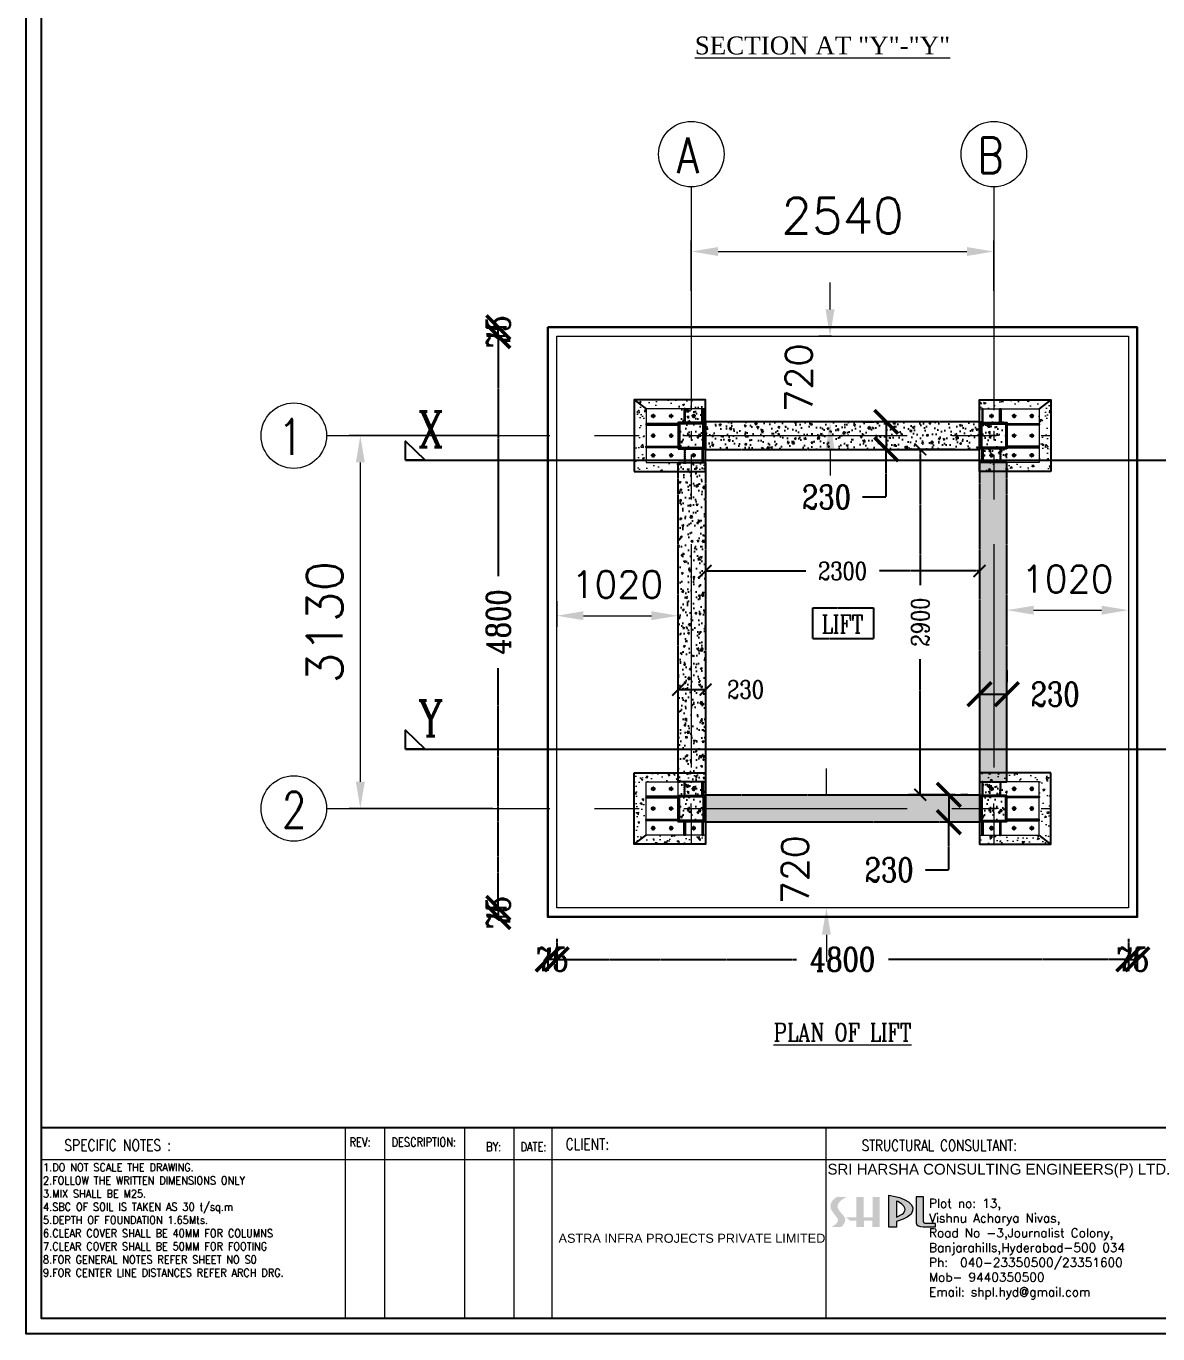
# Model space of a CAD drawing. Header units: millimetres. Extents: x 718890 to 734392, y -300108 to -278291.
# Drawn here: x 718890 to 728393, y -300108 to -289130 of the extents above; entities that cross this region are included whole.
import ezdxf
from ezdxf.enums import TextEntityAlignment as Align
from ezdxf.lldxf.tags import DXFTag

# ---------------------------------------------------------------- set-up
doc = ezdxf.new("R2010")
doc.units = ezdxf.units.MM
doc.header["$MEASUREMENT"] = 0
doc.header["$PDMODE"] = 2
doc.linetypes.add('CENTER', pattern=[2, 1.25, -0.25, 0.25, -0.25])
doc.linetypes.add('CENTER2', pattern=[1.125, 0.75, -0.125, 0.125, -0.125])
for name, color, linetype in [('CEN', 1, 'CENTER2'), ('col', 7, 'Continuous'), ('COLUMN', 1, 'Continuous'), ('HATCH', 8, 'Continuous'), ('TBLK_MAINTITLE', 83, 'Continuous'), ('TBLK_NOTE', 4, 'Continuous')]:
    doc.layers.add(name, color=color, linetype=linetype)
for name, color, linetype, lineweight in [('CENTER.', 1, 'CENTER', 15), ('COL.', 6, 'Continuous', 25), ('DIM', 37, 'Continuous', 13), ('FOOTING', 6, 'Continuous', 18), ('Grid', 8, 'Continuous', 9), ('PCC', 4, 'Continuous', 30), ('PLATE.', 1, 'Continuous', 20), ('TBLK FRAME', 6, 'Continuous', 20), ('TBLK_LINE', 141, 'Continuous', 30), ('TEXT', 7, 'Continuous', 15)]:
    doc.layers.add(name, color=color, linetype=linetype, lineweight=lineweight)
doc.styles.add('ROMANS', font='complex.shx', dxfattribs={"width": 0.8})
doc.styles.add('RS', font='romans.shx')
doc.styles.add('simlex -0.8', font='simplex8.shx', dxfattribs={"width": 0.8})
doc.styles.add('simplex-0.8', font='complex.shx', dxfattribs={"width": 0.8})
doc.styles.add('text', font='complex.shx', dxfattribs={"width": 0.8})
doc.styles.add('TIMESNEWROMAN', font='times.ttf')
doc.styles.add('TITLE', font='arial.ttf')
tags = doc.linetypes.add('HIDDEN', pattern=[0.375, 0.25, -0.125]).pattern_tags.tags
tags[6:7] = [DXFTag(74, 4), DXFTag(75, 0), DXFTag(340, '0'), DXFTag(46, 1.0), DXFTag(50, 0.0), DXFTag(44, 0.0), DXFTag(45, 0.0)]
tags[4:5] = [DXFTag(74, 4), DXFTag(75, 0), DXFTag(340, '0'), DXFTag(46, 1.0), DXFTag(50, 0.0), DXFTag(44, 0.0), DXFTag(45, 0.0)]
doc.dimstyles.new('DIM-150', dxfattribs={"dimscale": 150, "dimtxt": 3, "dimasz": 2, "dimexe": 0.625, "dimexo": 0.625, "dimgap": 1, "dimtad": 1, "dimdec": 0, "dimzin": 0, "dimdsep": 46, "dimtxsty": 'RS', "dimcen": 1.5, "dimclrd": 5, "dimclre": 5, "dimclrt": 6, "dimadec": 0, "dimazin": 0, "dimtfac": 1, "dimtdec": 0, "dimtofl": 0, "dimtmove": 0, "dimatfit": 3, "dimfxl": 0, "dimtolj": 1, "dimtzin": 0, "dimlwd": -1, "dimlwe": -1, "dimarcsym": 0})
doc.dimstyles.new('ROMANS', dxfattribs={"dimscale": 100, "dimtxt": 2, "dimasz": 2, "dimexe": 1, "dimexo": 2, "dimgap": 1, "dimtad": 0, "dimtoh": 1, "dimdec": 0, "dimdsep": 46, "dimtxsty": 'ROMANS', "dimblk": 'ARCHTICK', "dimcen": 0, "dimclrd": 8, "dimclre": 8, "dimclrt": 6, "dimadec": 0, "dimazin": 0, "dimtfac": 1, "dimtdec": 0, "dimtix": 1, "dimtmove": 1, "dimatfit": 3, "dimldrblk": 'ARCHTICK', "dimfxl": 0, "dimtolj": 1, "dimtzin": 0, "dimarcsym": 0})
pattern_1 = [(70, (32296.87, -4498.11), (-77.529693, 131.87473), [15, -165]), (15, (32296.87, -4498.11), (61.563626, 169.144672), [12, -132]), (120.451445, (32308.46, -4495), (-139.09332, -37.269942), [12.748038, -140.228422]), (66.1842, (32283.19, -4460.52), (-102.872525, 205.112867), [22.5, -247.5]), (11.1842, (32283.19, -4460.52), (109.02535, 247.009055), [18, -198]), (116.635645, (32300.84, -4457.03), (-211.897875, -41.89619), [19.12206, -210.342634]), (41, (32305.4, -4463.08), (-3.87486, 152.927378), [15, -165]), (346, (32305.4, -4463.08), (135.847724, 118.090625), [12, -132]), (91.451445, (32317.04, -4465.98), (-139.722585, 34.836753), [12.748038, -140.228422]), (57.5, (32296.87, -4498.11), (-20.4859755, 63.3953627), [0, -130.4, 0, -134, 0, -132.5]), (27.5, (32296.87, -4498.11), (22.4615506, 92.120171), [0, -76.4, 0, -127.4, 0, -50.5]), (347.5, (32254.957, -4513.366), (101.868645, 32.276676), [0, -50, 0, -156, 0, -207]), (337.5, (32236.16, -4520.21), (102.755564, 58.705866), [0, -65, 0, -103.6, 0, -147])]

# ---------------------------------------------------------------- blocks, each defined once
blk = doc.blocks.new('*D79')
at = {"layer": 'DEFPOINTS', "color": 0}
for p in [(727015, -291022), (724475, -291446), (727015, -291446)]:
    blk.add_point(p, dxfattribs=at)
at = {"layer": 'Grid', "color": 5, "ltscale": 0.5}
for p, q in [((724475, -291353), (724475, -290929)), ((724700, -291022), (726790, -291022)), ((727015, -291353), (727015, -290929))]:
    blk.add_line(p, q, dxfattribs=at)
at = {"layer": 'Grid', "color": 5}
for points in [[(724700, -290985), (724700, -291060), (724475, -291022)], [(726790, -291060), (726790, -290985), (727015, -291022)]]:
    blk.add_solid(points, dxfattribs=at)
at = {"layer": 'Grid', "color": 6, "ltscale": 0.5, "insert": (725745, -290722), "char_height": 300, "attachment_point": 5, "style": 'RS'}
blk.add_mtext('\\A1;2540', dxfattribs=at)
blk = doc.blocks.new('*D80')
at = {"layer": 'DEFPOINTS', "color": 0}
for p in [(722942, -292568), (721696, -295698), (722903, -295698)]:
    blk.add_point(p, dxfattribs=at)
at = {"layer": 'Grid', "color": 5, "ltscale": 0.5}
for p, q in [((722848, -292568), (721602, -292568)), ((721696, -292793), (721696, -295473)), ((722809, -295698), (721602, -295698))]:
    blk.add_line(p, q, dxfattribs=at)
at = {"layer": 'Grid', "color": 5}
for points in [[(721734, -292793), (721659, -292793), (721696, -292568)], [(721659, -295473), (721734, -295473), (721696, -295698)]]:
    blk.add_solid(points, dxfattribs=at)
at = {"layer": 'Grid', "color": 6, "ltscale": 0.5, "insert": (721396, -294133), "char_height": 300, "attachment_point": 5, "rotation": 90, "style": 'RS'}
blk.add_mtext('\\A1;3130', dxfattribs=at)
blk = doc.blocks.new('A$C7E102109')
blk.add_circle((0, 0), 11)
at = {"layer": 'CENTER.'}
for p, q in [((-19.25, 0), (19.25, 0)), ((0, 19.25), (0, -19.25))]:
    blk.add_line(p, q, dxfattribs=at)
blk = doc.blocks.new('A$C804251d2')
at = {"layer": 'CENTER.'}
for p, q in [((-40.5, 0), (40.5, 0)), ((0, 40.5), (0, -40.5))]:
    blk.add_line(p, q, dxfattribs=at)
at = {"layer": 'COL.', "color": 3}
for points in [[(-110, -110), (110, -110), (110, 110), (-110, 110)], [(-100, -100), (100, -100), (100, 100), (-100, 100)]]:
    blk.add_lwpolyline(points, close=True, dxfattribs=at)
blk = doc.blocks.new('A$Cd4010b4f')
at = {"lineweight": 0}
h = blk.add_hatch(dxfattribs=at)
h.set_pattern_fill('AR-CONC', color=251, style=0)
h.set_pattern_definition([(50, (-2650.02, -4343.46), (182.1847, -15.939), [19.05, -209.55]), (355, (-2650.02, -4343.46), (-35.2434, 191.057), [15.24, -167.6406]), (100.4514, (-2634.84, -4344.79), (146.941, 175.118), [16.19, -178.09]), (46.184, (-2650.02, -4292.66), (271.079, -42.042), [28.575, -314.325]), (96.6356, (-2627.43, -4296.16), (237.404, 247.426), [24.285, -267.136]), (351.184, (-2650.02, -4292.66), (237.404, 247.426), [22.86, -251.46]), (21, (-2624.62, -4305.36), (151.6144, -102.265), [19.05, -209.55]), (326, (-2624.62, -4305.36), (61.802, 184.188), [15.24, -167.64]), (71.4514, (-2611.99, -4313.88), (213.4164, 81.923), [16.19, -178.09]), (37.5, (-2650.023, -4343.46), (3.0886, 84.555), [0, -165.608, 0, -170.18, 0, -168.275]), (7.5, (-2650.02, -4343.46), (66.8197, 100.1806), [0, -97.028, 0, -161.798, 0, -64.135]), (327.5, (-2706.665, -4343.46), (135.5906, -5.72874), [0, -63.5, 0, -198.12, 0, -262.89]), (317.5, (-2732.07, -4343.46), (148.1292, 25.4265), [0, -82.55, 0, -131.572, 0, -186.69])])
h.paths.add_polyline_path([(120, 300), (-468, 300), (-392, 225), (120, 225)])
h.paths.add_polyline_path([(-380, 225), (-480, 300), (-480, -300), (-380, -225)])
h.paths.add_polyline_path([(120, -225), (-380, -225), (-455, -300), (120, -300)])
at = {"layer": 'COL.'}
h = blk.add_hatch(dxfattribs=at)
h.set_pattern_fill('ANSI31', color=252, scale=19, style=0)
h.set_pattern_definition([(45, (-282509.7268, -52155.0673), (-1.679378605, 1.679378605), [])])
h.paths.add_polyline_path([(-59, 110), (-51, 110), (-51, 225), (-59, 225)])
h = blk.add_hatch(dxfattribs=at)
h.set_pattern_fill('ANSI31', color=252, scale=19, style=0)
h.set_pattern_definition([(45, (-282509.7268, -52145.0673), (-1.679378605, 1.679378605), [])])
h.paths.add_polyline_path([(99, 110), (91, 110), (91, 225), (99, 225)])
h = blk.add_hatch(dxfattribs=at)
h.set_pattern_fill('ANSI31', color=252, scale=19, style=0)
h.set_pattern_definition([(135, (52100.0673, -282358.7268), (-1.679378605, -1.679378605), [])])
h.paths.add_polyline_path([(-110, 92), (-110, 100), (-380, 100), (-380, 92)])
h = blk.add_hatch(dxfattribs=at)
h.set_pattern_fill('ANSI31', color=252, scale=19, style=0)
h.set_pattern_definition([(225, (52100.0673, 282358.7268), (-1.679378605, 1.679378605), [])])
h.paths.add_polyline_path([(-110, -100), (-110, -92), (-380, -92), (-380, -100)])
h = blk.add_hatch(dxfattribs=at)
h.set_pattern_fill('ANSI31', color=252, scale=19, style=0)
h.set_pattern_definition([(315, (-282509.7268, 52130.0673), (-1.679378605, -1.679378605), [])])
h.paths.add_polyline_path([(-59, -110), (-51, -110), (-51, -225), (-59, -225)])
h = blk.add_hatch(dxfattribs=at)
h.set_pattern_fill('ANSI31', color=252, scale=19, style=0)
h.set_pattern_definition([(315, (-282509.7268, 52120.0673), (-1.679378605, -1.679378605), [])])
h.paths.add_polyline_path([(99, -110), (91, -110), (91, -225), (99, -225)])
at = {"color": 253}
blk.add_line((-480, 300), (-380, 225), dxfattribs=at)
at = {"color": 251, "lineweight": -3}
blk.add_lwpolyline([(-480, -300), (120, -300), (120, 300), (-480, 300)], close=True, dxfattribs=at)
at = {"color": 6}
for points in [[(-59, 110), (-51, 110), (-51, 225), (-59, 225)], [(99, 110), (91, 110), (91, 225), (99, 225)], [(-110, 92), (-110, 100), (-380, 100), (-380, 92)], [(-110, -92), (-110, -100), (-380, -100), (-380, -92)], [(99, -110), (91, -110), (91, -225), (99, -225)]]:
    blk.add_lwpolyline(points, close=True, dxfattribs=at)
at = {"layer": 'PLATE.'}
blk.add_lwpolyline([(-380, -225), (120, -225), (120, 225), (-380, 225)], close=True, dxfattribs=at)
for name, p in [('A$C7E102109', (-320, 165)), ('A$C7E102109', (-170, 165)), ('A$C804251d2', (0, 0))]:
    blk.add_blockref(name, p)
at = {"xscale": -1}
blk.add_blockref('A$C7E102109', (20, 165), dxfattribs=at)
for p, rotation in [((-320, 0), 90), ((-170, 0), 90), ((-320, -165), 180), ((-170, -165), 180)]:
    blk.add_blockref('A$C7E102109', p, dxfattribs=dict(at, rotation=rotation))
at = {"rotation": 180}
blk.add_blockref('A$C7E102109', (20, -165), dxfattribs=at)
blk = doc.blocks.new('*D81')
at = {"layer": 'DEFPOINTS', "color": 0}
for p in [(727125, -293938), (728145, -293938), (728145, -294033)]:
    blk.add_point(p, dxfattribs=at)
at = {"layer": 'Grid', "color": 5, "ltscale": 0.5}
for p, q in [((727125, -294032), (727125, -294127)), ((727350, -294033), (727920, -294033)), ((728145, -294032), (728145, -294127))]:
    blk.add_line(p, q, dxfattribs=at)
at = {"layer": 'Grid', "color": 5}
for points in [[(727350, -293996), (727350, -294071), (727125, -294033)], [(727920, -294071), (727920, -293996), (728145, -294033)]]:
    blk.add_solid(points, dxfattribs=at)
at = {"layer": 'Grid', "color": 6, "ltscale": 0.5, "insert": (727635, -293771), "char_height": 225, "attachment_point": 5, "style": 'RS'}
blk.add_mtext('\\A1;1020', dxfattribs=at)
blk = doc.blocks.new('*D82')
at = {"layer": 'DEFPOINTS', "color": 0}
for p in [(723345, -293865), (724365, -293865), (724365, -294080)]:
    blk.add_point(p, dxfattribs=at)
at = {"layer": 'Grid', "color": 5, "ltscale": 0.5}
for p, q in [((723345, -293958), (723345, -294173)), ((724365, -293958), (724365, -294173)), ((723570, -294080), (724140, -294080))]:
    blk.add_line(p, q, dxfattribs=at)
at = {"layer": 'Grid', "color": 5}
for points in [[(723570, -294042), (723570, -294117), (723345, -294080)], [(724140, -294117), (724140, -294042), (724365, -294080)]]:
    blk.add_solid(points, dxfattribs=at)
at = {"layer": 'Grid', "color": 6, "ltscale": 0.5, "insert": (723855, -293817), "char_height": 225, "attachment_point": 5, "style": 'RS'}
blk.add_mtext('\\A1;1020', dxfattribs=at)
blk = doc.blocks.new('*D83')
at = {"layer": 'DEFPOINTS', "color": 0}
for p in [(725640, -291733), (725745, -291733), (725745, -292453)]:
    blk.add_point(p, dxfattribs=at)
at = {"layer": 'Grid', "color": 5, "ltscale": 0.5}
for p, q in [((725640, -291508), (725640, -291283)), ((725652, -291733), (725547, -291733)), ((725652, -292453), (725547, -292453)), ((725640, -292678), (725640, -292903))]:
    blk.add_line(p, q, dxfattribs=at)
at = {"layer": 'Grid', "color": 5}
for points in [[(725603, -291508), (725678, -291508), (725640, -291733)], [(725678, -292678), (725603, -292678), (725640, -292453)]]:
    blk.add_solid(points, dxfattribs=at)
at = {"layer": 'Grid', "color": 6, "ltscale": 0.5, "insert": (725378, -292084), "char_height": 225, "attachment_point": 5, "rotation": 90, "style": 'RS'}
blk.add_mtext('\\A1;720', dxfattribs=at)
blk = doc.blocks.new('*D84')
at = {"layer": 'DEFPOINTS', "color": 0}
for p in [(725905, -295813), (725610, -296533), (725905, -296533)]:
    blk.add_point(p, dxfattribs=at)
at = {"layer": 'Grid', "color": 5, "ltscale": 0.5}
for p, q in [((725610, -295588), (725610, -295363)), ((725811, -295813), (725516, -295813)), ((725811, -296533), (725516, -296533)), ((725610, -296758), (725610, -296983))]:
    blk.add_line(p, q, dxfattribs=at)
at = {"layer": 'Grid', "color": 5}
for points in [[(725572, -295588), (725647, -295588), (725610, -295813)], [(725647, -296758), (725572, -296758), (725610, -296533)]]:
    blk.add_solid(points, dxfattribs=at)
at = {"layer": 'Grid', "color": 6, "ltscale": 0.5, "insert": (725347, -296212), "char_height": 225, "attachment_point": 5, "rotation": 90, "style": 'RS'}
blk.add_mtext('\\A1;720', dxfattribs=at)
blk = doc.blocks.new('_ArchTick')
at = {"color": 0, "linetype": 'ByBlock', "const_width": 0.15}
blk.add_lwpolyline([(-0.5, -0.5), (0.5, 0.5)], dxfattribs=at)
blk = doc.blocks.new('*D106')
at = {"layer": 'CEN', "color": 8, "lineweight": -2, "ltscale": 0.5}
for p, q in [((726895, -294538), (726895, -294638)), ((727125, -294538), (727125, -294638)), ((726895, -294738), (727125, -294738))]:
    blk.add_line(p, q, dxfattribs=at)
at = {"layer": 'DEFPOINTS', "color": 0}
for p in [(726895, -294738), (727125, -294738), (727125, -294738)]:
    blk.add_point(p, dxfattribs=at)
at = {"layer": 'CEN', "color": 8, "lineweight": -2, "xscale": 200, "yscale": 200, "zscale": 200, "rotation": 180}
blk.add_blockref('_ArchTick', (726895, -294738), dxfattribs=at)
at = {"layer": 'CEN', "color": 8, "lineweight": -2, "xscale": 200, "yscale": 200, "zscale": 200}
blk.add_blockref('_ArchTick', (727125, -294738), dxfattribs=at)
at = {"layer": 'CEN', "color": 6, "ltscale": 0.5, "insert": (727530, -294738), "char_height": 200, "attachment_point": 5, "style": 'ROMANS'}
blk.add_mtext('\\A1;230', dxfattribs=at)
blk = doc.blocks.new('*D107')
at = {"layer": 'CEN', "color": 8, "lineweight": -2, "ltscale": 0.5}
for p, q in [((724365, -294570), (724365, -294600)), ((724595, -294570), (724595, -294600)), ((724365, -294700), (724595, -294700))]:
    blk.add_line(p, q, dxfattribs=at)
at = {"layer": 'DEFPOINTS', "color": 0}
for p in [(724595, -294700), (724365, -294770), (724595, -294770)]:
    blk.add_point(p, dxfattribs=at)
at = {"layer": 'CEN', "color": 8, "lineweight": -2, "xscale": 100, "yscale": 100, "zscale": 100, "rotation": 180}
blk.add_blockref('_ArchTick', (724365, -294700), dxfattribs=at)
at = {"layer": 'CEN', "color": 8, "lineweight": -2, "xscale": 100, "yscale": 100, "zscale": 100}
blk.add_blockref('_ArchTick', (724595, -294700), dxfattribs=at)
at = {"layer": 'CEN', "color": 6, "ltscale": 0.5, "insert": (724931, -294699), "char_height": 150, "attachment_point": 5, "style": 'ROMANS'}
blk.add_mtext('\\A1;230', dxfattribs=at)
blk = doc.blocks.new('*D108')
at = {"layer": 'CEN', "color": 8, "lineweight": -2, "ltscale": 0.5}
for p, q in [((725912, -292453), (726012, -292453)), ((726112, -292453), (726112, -292683)), ((725912, -292683), (726012, -292683)), ((726112, -293083), (726112, -292683)), ((725912, -293083), (726112, -293083))]:
    blk.add_line(p, q, dxfattribs=at)
at = {"layer": 'DEFPOINTS', "color": 0}
for p in [(726112, -292453), (726112, -292683), (726112, -292683)]:
    blk.add_point(p, dxfattribs=at)
at = {"layer": 'CEN', "color": 8, "lineweight": -2, "xscale": 200, "yscale": 200, "zscale": 200}
for p, rotation in [((726112, -292453), 90), ((726112, -292683), 270)]:
    blk.add_blockref('_ArchTick', p, dxfattribs=dict(at, rotation=rotation))
at = {"layer": 'CEN', "color": 6, "ltscale": 0.5, "insert": (725610, -293083), "char_height": 200, "attachment_point": 5, "style": 'ROMANS'}
blk.add_mtext('\\A1;230', dxfattribs=at)
blk = doc.blocks.new('*D109')
at = {"layer": 'CEN', "color": 8, "lineweight": -2, "ltscale": 0.5}
for p, q in [((726638, -295583), (726638, -295813)), ((726798, -295583), (726738, -295583)), ((726638, -296213), (726638, -295813)), ((726798, -295813), (726738, -295813)), ((726438, -296213), (726638, -296213))]:
    blk.add_line(p, q, dxfattribs=at)
at = {"layer": 'DEFPOINTS', "color": 0}
for p in [(726598, -295583), (726598, -295813), (726638, -295813)]:
    blk.add_point(p, dxfattribs=at)
at = {"layer": 'CEN', "color": 8, "lineweight": -2, "xscale": 200, "yscale": 200, "zscale": 200}
for p, rotation in [((726638, -295583), 90), ((726638, -295813), 270)]:
    blk.add_blockref('_ArchTick', p, dxfattribs=dict(at, rotation=rotation))
at = {"layer": 'CEN', "color": 6, "ltscale": 0.5, "insert": (726136, -296213), "char_height": 200, "attachment_point": 5, "style": 'ROMANS'}
blk.add_mtext('\\A1;230', dxfattribs=at)
blk = doc.blocks.new('*D158')
at = {"layer": 'CEN', "color": 8, "lineweight": -2, "ltscale": 0.5}
for p, q in [((723345, -296895), (723345, -297065)), ((728145, -296895), (728145, -297065)), ((723345, -296965), (725360, -296965)), ((728145, -296965), (726131, -296965))]:
    blk.add_line(p, q, dxfattribs=at)
at = {"layer": 'DEFPOINTS', "color": 0}
for p in [(723345, -296593), (728145, -296593), (728145, -296965)]:
    blk.add_point(p, dxfattribs=at)
at = {"layer": 'CEN', "color": 8, "lineweight": -2, "xscale": 200, "yscale": 200, "zscale": 200, "rotation": 180}
blk.add_blockref('_ArchTick', (723345, -296965), dxfattribs=at)
at = {"layer": 'CEN', "color": 8, "lineweight": -2, "xscale": 200, "yscale": 200, "zscale": 200}
blk.add_blockref('_ArchTick', (728145, -296965), dxfattribs=at)
at = {"layer": 'CEN', "color": 6, "ltscale": 0.5, "insert": (725745, -296965), "char_height": 200, "attachment_point": 5, "style": 'ROMANS'}
blk.add_mtext('\\A1;4800', dxfattribs=at)
blk = doc.blocks.new('*D159')
at = {"layer": 'CEN', "color": 8, "lineweight": -2, "ltscale": 0.5}
for p, q in [((728145, -296793), (728145, -297065)), ((728220, -296868), (728220, -297065)), ((728145, -296965), (728220, -296965))]:
    blk.add_line(p, q, dxfattribs=at)
at = {"layer": 'DEFPOINTS', "color": 0}
for p in [(728145, -296593), (728220, -296668), (728220, -296965)]:
    blk.add_point(p, dxfattribs=at)
at = {"layer": 'CEN', "color": 8, "lineweight": -2, "xscale": 200, "yscale": 200, "zscale": 200}
blk.add_blockref('_ArchTick', (728145, -296965), dxfattribs=at)
at = {"layer": 'CEN', "color": 8, "lineweight": -2, "xscale": 200, "yscale": 200, "zscale": 200, "rotation": 180}
blk.add_blockref('_ArchTick', (728220, -296965), dxfattribs=at)
at = {"layer": 'CEN', "color": 6, "ltscale": 0.5, "insert": (728183, -296965), "char_height": 200, "attachment_point": 5, "style": 'ROMANS'}
blk.add_mtext('\\A1;75', dxfattribs=at)
blk = doc.blocks.new('*D160')
at = {"layer": 'CEN', "color": 8, "lineweight": -2, "ltscale": 0.5}
for p, q in [((723345, -296793), (723345, -297065)), ((723270, -296868), (723270, -297065)), ((723345, -296965), (723270, -296965))]:
    blk.add_line(p, q, dxfattribs=at)
at = {"layer": 'DEFPOINTS', "color": 0}
for p in [(723345, -296593), (723270, -296668), (723270, -296965)]:
    blk.add_point(p, dxfattribs=at)
at = {"layer": 'CEN', "color": 8, "lineweight": -2, "xscale": 200, "yscale": 200, "zscale": 200}
blk.add_blockref('_ArchTick', (723270, -296965), dxfattribs=at)
at = {"layer": 'CEN', "color": 8, "lineweight": -2, "xscale": 200, "yscale": 200, "zscale": 200, "rotation": 180}
blk.add_blockref('_ArchTick', (723345, -296965), dxfattribs=at)
at = {"layer": 'CEN', "color": 6, "ltscale": 0.5, "insert": (723308, -296965), "char_height": 200, "attachment_point": 5, "style": 'ROMANS'}
blk.add_mtext('\\A1;75', dxfattribs=at)
blk = doc.blocks.new('*D161')
at = {"layer": 'CEN', "color": 8, "lineweight": -2, "ltscale": 0.5}
for p, q in [((722925, -291733), (722755, -291733)), ((722855, -291733), (722855, -293747)), ((722855, -296533), (722855, -294519)), ((722925, -296533), (722755, -296533))]:
    blk.add_line(p, q, dxfattribs=at)
at = {"layer": 'DEFPOINTS', "color": 0}
for p in [(722855, -291733), (723345, -291733), (723345, -296533)]:
    blk.add_point(p, dxfattribs=at)
at = {"layer": 'CEN', "color": 8, "lineweight": -2, "xscale": 200, "yscale": 200, "zscale": 200}
for p, rotation in [((722855, -291733), 90), ((722855, -296533), 270)]:
    blk.add_blockref('_ArchTick', p, dxfattribs=dict(at, rotation=rotation))
at = {"layer": 'CEN', "color": 6, "ltscale": 0.5, "insert": (722855, -294133), "char_height": 200, "attachment_point": 5, "rotation": 90, "style": 'ROMANS'}
blk.add_mtext('\\A1;4800', dxfattribs=at)
blk = doc.blocks.new('*D162')
at = {"layer": 'CEN', "color": 8, "lineweight": -2, "ltscale": 0.5}
for p, q in [((722925, -291658), (722755, -291658)), ((722855, -291733), (722855, -291658)), ((722925, -291733), (722755, -291733))]:
    blk.add_line(p, q, dxfattribs=at)
at = {"layer": 'DEFPOINTS', "color": 0}
for p in [(722855, -291658), (723270, -291658), (723345, -291733)]:
    blk.add_point(p, dxfattribs=at)
at = {"layer": 'CEN', "color": 8, "lineweight": -2, "xscale": 200, "yscale": 200, "zscale": 200}
for p, rotation in [((722855, -291658), 270), ((722855, -291733), 90)]:
    blk.add_blockref('_ArchTick', p, dxfattribs=dict(at, rotation=rotation))
at = {"layer": 'CEN', "color": 6, "ltscale": 0.5, "insert": (722855, -291696), "char_height": 200, "attachment_point": 5, "rotation": 90, "style": 'ROMANS'}
blk.add_mtext('\\A1;75', dxfattribs=at)
blk = doc.blocks.new('*D163')
at = {"layer": 'CEN', "color": 8, "lineweight": -2, "ltscale": 0.5}
for p, q in [((722925, -296533), (722755, -296533)), ((722925, -296608), (722755, -296608)), ((722855, -296533), (722855, -296608))]:
    blk.add_line(p, q, dxfattribs=at)
at = {"layer": 'DEFPOINTS', "color": 0}
for p in [(722855, -296608), (723270, -296608), (723345, -296533)]:
    blk.add_point(p, dxfattribs=at)
at = {"layer": 'CEN', "color": 8, "lineweight": -2, "xscale": 200, "yscale": 200, "zscale": 200}
for p, rotation in [((722855, -296533), 270), ((722855, -296608), 90)]:
    blk.add_blockref('_ArchTick', p, dxfattribs=dict(at, rotation=rotation))
at = {"layer": 'CEN', "color": 6, "ltscale": 0.5, "insert": (722855, -296571), "char_height": 200, "attachment_point": 5, "rotation": 90, "style": 'ROMANS'}
blk.add_mtext('\\A1;75', dxfattribs=at)
blk = doc.blocks.new('*D164')
at = {"layer": 'CEN', "color": 8, "lineweight": -2, "ltscale": 0.5}
for p, q in [((724595, -293704), (725437, -293704)), ((724595, -293724), (724595, -293804)), ((726895, -293704), (726054, -293704)), ((726895, -293724), (726895, -293804))]:
    blk.add_line(p, q, dxfattribs=at)
at = {"layer": 'DEFPOINTS', "color": 0}
for p in [(724595, -293524), (726895, -293524), (726895, -293704)]:
    blk.add_point(p, dxfattribs=at)
at = {"layer": 'CEN', "color": 8, "lineweight": -2, "xscale": 100, "yscale": 100, "zscale": 100, "rotation": 180}
blk.add_blockref('_ArchTick', (724595, -293704), dxfattribs=at)
at = {"layer": 'CEN', "color": 8, "lineweight": -2, "xscale": 100, "yscale": 100, "zscale": 100}
blk.add_blockref('_ArchTick', (726895, -293704), dxfattribs=at)
at = {"layer": 'CEN', "color": 6, "ltscale": 0.5, "insert": (725745, -293704), "char_height": 150, "attachment_point": 5, "style": 'ROMANS'}
blk.add_mtext('\\A1;2300', dxfattribs=at)
blk = doc.blocks.new('*D165')
at = {"layer": 'CEN', "color": 8, "lineweight": -2, "ltscale": 0.5}
for p, q in [((726695, -292683), (726298, -292683)), ((726398, -292683), (726398, -293822)), ((726398, -295583), (726398, -294445)), ((726695, -295583), (726298, -295583))]:
    blk.add_line(p, q, dxfattribs=at)
at = {"layer": 'DEFPOINTS', "color": 0}
for p in [(726895, -292683), (726398, -295583), (726895, -295583)]:
    blk.add_point(p, dxfattribs=at)
at = {"layer": 'CEN', "color": 8, "lineweight": -2, "xscale": 100, "yscale": 100, "zscale": 100}
for p, rotation in [((726398, -292683), 90), ((726398, -295583), 270)]:
    blk.add_blockref('_ArchTick', p, dxfattribs=dict(at, rotation=rotation))
at = {"layer": 'CEN', "color": 6, "ltscale": 0.5, "insert": (726398, -294133), "char_height": 150, "attachment_point": 5, "rotation": 90, "style": 'ROMANS'}
blk.add_mtext('\\A1;2900', dxfattribs=at)

msp = doc.modelspace()

# ---------------------------------------------------------------- hatches: boundary and pattern name
at = {"layer": 'HATCH'}
h = msp.add_hatch(dxfattribs=at)
h.set_pattern_fill('CONCRETE2', color=256, scale=250, angle=20)
h.set_pattern_definition([(70, (32296.87, -1348.5), (-77.529693, 131.87473), [15, -165]), (15, (32296.87, -1348.5), (61.563626, 169.144672), [12, -132]), (120.451445, (32308.46, -1345.4), (-139.09332, -37.269942), [12.748038, -140.228422]), (66.1842, (32283.19, -1310.91), (-102.872525, 205.112867), [22.5, -247.5]), (11.1842, (32283.19, -1310.91), (109.02535, 247.009055), [18, -198]), (116.635645, (32300.84, -1307.42), (-211.897875, -41.89619), [19.12206, -210.342634]), (41, (32305.4, -1313.47), (-3.87486, 152.927378), [15, -165]), (346, (32305.4, -1313.47), (135.847724, 118.090625), [12, -132]), (91.451445, (32317.04, -1316.37), (-139.722585, 34.836753), [12.748038, -140.228422]), (57.5, (32296.87, -1348.5), (-20.4859755, 63.3953627), [0, -130.4, 0, -134, 0, -132.5]), (27.5, (32296.87, -1348.5), (22.4615506, 92.120171), [0, -76.4, 0, -127.4, 0, -50.5]), (347.5, (32254.957, -1363.755), (101.868645, 32.276676), [0, -50, 0, -156, 0, -207]), (337.5, (32236.16, -1370.595), (102.755564, 58.705866), [0, -65, 0, -103.6, 0, -147])])
h.paths.add_polyline_path([(724595.4, -292323.5), (724365.4, -292323.5), (724365.4, -292663.5), (724595.4, -292663.5)])
h = msp.add_hatch(dxfattribs=at)
h.set_pattern_fill('CONCRETE2', color=256, scale=250, angle=20)
h.set_pattern_definition([(70, (32301.87, -4498.11), (-77.529693, 131.87473), [15, -165]), (15, (32301.87, -4498.11), (61.563626, 169.144672), [12, -132]), (120.451445, (32313.46, -4495), (-139.09332, -37.269942), [12.748038, -140.228422]), (66.1842, (32288.19, -4460.52), (-102.872525, 205.112867), [22.5, -247.5]), (11.1842, (32288.19, -4460.52), (109.02535, 247.009055), [18, -198]), (116.635645, (32305.84, -4457.03), (-211.897875, -41.89619), [19.12206, -210.342634]), (41, (32310.4, -4463.08), (-3.87486, 152.927378), [15, -165]), (346, (32310.4, -4463.08), (135.847724, 118.090625), [12, -132]), (91.451445, (32322.04, -4465.98), (-139.722585, 34.836753), [12.748038, -140.228422]), (57.5, (32301.87, -4498.11), (-20.4859755, 63.3953627), [0, -130.4, 0, -134, 0, -132.5]), (27.5, (32301.87, -4498.11), (22.4615506, 92.120171), [0, -76.4, 0, -127.4, 0, -50.5]), (347.5, (32259.957, -4513.366), (101.868645, 32.276676), [0, -50, 0, -156, 0, -207]), (337.5, (32241.16, -4520.21), (102.755564, 58.705866), [0, -65, 0, -103.6, 0, -147])])
h.paths.add_polyline_path([(724595.4, -292683.1), (726895.4, -292683.1), (726895.4, -292453.1), (724595.4, -292453.1)])
h = msp.add_hatch(dxfattribs=at)
h.set_pattern_fill('CONCRETE2', color=256, scale=250, angle=20)
h.set_pattern_definition([(70, (34826.87, -1478.11), (-77.529693, 131.87473), [15, -165]), (15, (34826.87, -1478.11), (61.563626, 169.144672), [12, -132]), (120.451445, (34838.46, -1475), (-139.09332, -37.269942), [12.748038, -140.228422]), (66.1842, (34813.19, -1440.52), (-102.872525, 205.112867), [22.5, -247.5]), (11.1842, (34813.19, -1440.52), (109.02535, 247.009055), [18, -198]), (116.635645, (34830.84, -1437.03), (-211.897875, -41.89619), [19.12206, -210.342634]), (41, (34835.4, -1443.08), (-3.87486, 152.927378), [15, -165]), (346, (34835.4, -1443.08), (135.847724, 118.090625), [12, -132]), (91.451445, (34847.04, -1445.98), (-139.722585, 34.836753), [12.748038, -140.228422]), (57.5, (34826.87, -1478.11), (-20.4859755, 63.3953627), [0, -130.4, 0, -134, 0, -132.5]), (27.5, (34826.87, -1478.11), (22.4615506, 92.120171), [0, -76.4, 0, -127.4, 0, -50.5]), (347.5, (34784.957, -1493.366), (101.868645, 32.276676), [0, -50, 0, -156, 0, -207]), (337.5, (34766.16, -1500.21), (102.755564, 58.705866), [0, -65, 0, -103.6, 0, -147])])
h.paths.add_polyline_path([(727125.4, -292453.1), (726895.4, -292453.1), (726895.4, -292793.1), (727125.4, -292793.1)])
h = msp.add_hatch(dxfattribs=at)
h.set_pattern_fill('CONCRETE2', color=256, scale=250, angle=20)
h.set_pattern_definition(pattern_1)
h.paths.add_polyline_path([(724595.4, -292793.1), (724365.4, -292793.1), (724365.4, -295473.1), (724595.4, -295473.1)])
h = msp.add_hatch(dxfattribs=at)
h.set_pattern_fill('CONCRETE2', color=256, scale=250, angle=20)
h.set_pattern_definition([(70, (32306.87, -4498.11), (-77.529693, 131.87473), [15, -165]), (15, (32306.87, -4498.11), (61.563626, 169.144672), [12, -132]), (120.451445, (32318.46, -4495), (-139.09332, -37.269942), [12.748038, -140.228422]), (66.1842, (32293.19, -4460.52), (-102.872525, 205.112867), [22.5, -247.5]), (11.1842, (32293.19, -4460.52), (109.02535, 247.009055), [18, -198]), (116.635645, (32310.84, -4457.03), (-211.897875, -41.89619), [19.12206, -210.342634]), (41, (32315.4, -4463.08), (-3.87486, 152.927378), [15, -165]), (346, (32315.4, -4463.08), (135.847724, 118.090625), [12, -132]), (91.451445, (32327.04, -4465.98), (-139.722585, 34.836753), [12.748038, -140.228422]), (57.5, (32306.87, -4498.11), (-20.4859755, 63.3953627), [0, -130.4, 0, -134, 0, -132.5]), (27.5, (32306.87, -4498.11), (22.4615506, 92.120171), [0, -76.4, 0, -127.4, 0, -50.5]), (347.5, (32264.957, -4513.366), (101.868645, 32.276676), [0, -50, 0, -156, 0, -207]), (337.5, (32246.16, -4520.21), (102.755564, 58.705866), [0, -65, 0, -103.6, 0, -147])])
h.paths.add_polyline_path([(726895.4, -295583.1), (724595.4, -295583.1), (724595.4, -295813.1), (726895.4, -295813.1)])
h.paths.add_polyline_path([(727125.4, -292793.1), (726895.4, -292793.1), (726895.4, -295473.1), (727125.4, -295473.1)])
h = msp.add_hatch(dxfattribs=at)
h.set_pattern_fill('CONCRETE2', color=256, scale=250, angle=20)
h.set_pattern_definition(pattern_1)
h.paths.add_polyline_path([(724595.4, -295473.1), (724365.4, -295473.1), (724365.4, -295813.1), (724595.4, -295813.1)])
h = msp.add_hatch(dxfattribs=at)
h.set_pattern_fill('CONCRETE2', color=256, scale=250, angle=20)
h.set_pattern_definition([(70, (34826.87, -4498.11), (-77.529693, 131.87473), [15, -165]), (15, (34826.87, -4498.11), (61.563626, 169.144672), [12, -132]), (120.451445, (34838.46, -4495), (-139.09332, -37.269942), [12.748038, -140.228422]), (66.1842, (34813.19, -4460.52), (-102.872525, 205.112867), [22.5, -247.5]), (11.1842, (34813.19, -4460.52), (109.02535, 247.009055), [18, -198]), (116.635645, (34830.84, -4457.03), (-211.897875, -41.89619), [19.12206, -210.342634]), (41, (34835.4, -4463.08), (-3.87486, 152.927378), [15, -165]), (346, (34835.4, -4463.08), (135.847724, 118.090625), [12, -132]), (91.451445, (34847.04, -4465.98), (-139.722585, 34.836753), [12.748038, -140.228422]), (57.5, (34826.87, -4498.11), (-20.4859755, 63.3953627), [0, -130.4, 0, -134, 0, -132.5]), (27.5, (34826.87, -4498.11), (22.4615506, 92.120171), [0, -76.4, 0, -127.4, 0, -50.5]), (347.5, (34784.957, -4513.366), (101.868645, 32.276676), [0, -50, 0, -156, 0, -207]), (337.5, (34766.16, -4520.21), (102.755564, 58.705866), [0, -65, 0, -103.6, 0, -147])])
h.paths.add_polyline_path([(727125.4, -295473.1), (726895.4, -295473.1), (726895.4, -295813.1), (727125.4, -295813.1)])
at = {"layer": 'TBLK_MAINTITLE', "lineweight": 20, "ltscale": 10, "true_color": 0xd31756}
h = msp.add_hatch(color=232, dxfattribs=at)
h.set_gradient(color1=(211, 23, 86), color2=(248, 191, 210), one_color=1, tint=0.86, name='CYLINDER')
h.paths.add_polyline_path([(725708, -299149.6), (725707.6, -299155.3), (725705.1, -299165.6), (725699.2, -299175.1), (725689.5, -299186), (725678.3, -299195.6), (725678.3, -299195.5), (725663.6, -299204.3), (725654.9, -299210.5), (725733.4, -299210.5), (725744.8, -299200.5), (725759.1, -299183.6), (725763.8, -299172.1), (725767.2, -299158.9), (725767.9, -299146.9), (725765, -299135.8), (725759.1, -299124.4), (725743.3, -299105.1), (725729.6, -299088.8), (725720, -299077.4), (725710.9, -299063.4), (725705.4, -299051), (725703.9, -299041.4), (725705.2, -299030.6), (725708.5, -299018.7), (725716.9, -299006.8), (725723.8, -298997.6), (725732.7, -298988.2), (725749.2, -298976.6), (725765.9, -298967.3), (725780.3, -298958.7), (725700.2, -298958.2), (725684.8, -298967.7), (725673.5, -298977.9), (725657.6, -298994.1), (725648.5, -299012.6), (725644, -299033.8), (725646.1, -299055.4), (725653.6, -299072.4), (725689.7, -299122.7), (725698, -299133.1), (725703.5, -299141.6)])
h.paths.add_polyline_path([(725923.3, -298959), (725861.8, -298959), (725861.8, -299131.6), (725776.5, -299131.6), (725808.4, -299158.6), (725860.6, -299158.6), (725860.6, -299211.8), (725924.6, -299211.8), (725924.6, -299159.1), (725996.4, -299159.1), (725996.4, -299212.8), (726058, -299212.8), (726058, -298958.4), (725998.1, -298958.4), (725998.1, -299131.6), (725923.3, -299131.6)])
h.paths.add_polyline_path([(726133.3, -299212.3), (726198.4, -299212.3), (726198.4, -299164), (726254.4, -299145.4), (726288.1, -299129.5), (726320.4, -299102.7), (726333, -299074.8), (726334.3, -299051.3), (726325.1, -299026.1), (726297.8, -299000.5), (726263.1, -298980.8), (726223.6, -298964.8), (726187.3, -298955.7), (726133.3, -298945.3)])
h.paths.add_polyline_path([(726199.5, -298994.3), (726209.5, -298998.6), (726223.3, -299005.7), (726244.4, -299020.3), (726260.3, -299035.9), (726269.4, -299053.4), (726270.5, -299063.3), (726268.1, -299076.6), (726256.9, -299094.3), (726246.8, -299103.1), (726199.5, -299127.9)], flags=16)
h.paths.add_polyline_path([(726362.3, -299177.7), (726369.7, -299192), (726383.2, -299202.2), (726398.7, -299207), (726423.5, -299210.1), (726430.9, -299210.7), (726526.2, -299210.7), (726526.2, -299182), (726440.1, -299182), (726432.4, -299179.8), (726428.7, -299176.6), (726426.7, -299172.1), (726426.4, -299167.5), (726426.4, -298959.2), (726362.3, -298959.1)])

# ---------------------------------------------------------------- linework, layer by layer
at = {"layer": 'CEN', "color": 6, "ltscale": 0.5}
for points in [[(724595.4, -292683.1), (726895.4, -292683.1), (726895.4, -292453.1), (724595.4, -292453.1)], [(724365.4, -292793.1), (724595.4, -292793.1), (724595.4, -295473.1), (724365.4, -295473.1)], [(727125.4, -292793.1), (726895.4, -292793.1), (726895.4, -295473.1), (727125.4, -295473.1)], [(724595.4, -295583.1), (726895.4, -295583.1), (726895.4, -295813.1), (724595.4, -295813.1)]]:
    msp.add_lwpolyline(points, close=True, dxfattribs=at)
at = {"layer": 'CEN', "color": 2, "ltscale": 0.5}
msp.add_lwpolyline([(725495.2, -294012.6), (726006.4, -294012.6), (726006.4, -294273.1), (725495.2, -294273.1)], close=True, dxfattribs=at)
at = {"layer": 'col', "color": 6, "lineweight": -2, "elevation": 743212945.3}
for points in [[(734392.5, -300108.5), (718890.4, -300108.5), (718890.4, -278291.3), (734392.5, -278291.3)], [(734263.1, -299979.1), (719019.8, -299979.1), (719019.8, -278420.7), (734263.1, -278420.7)], [(719019.8, -298376.4), (734263.1, -298376.4), (734263.1, -299979.1), (719019.8, -299979.1)]]:
    msp.add_lwpolyline(points, close=True, dxfattribs=at)
at = {"layer": 'COLUMN', "color": 2, "ltscale": 0.5}
for p, q in [((722076.2, -292772.8), (729516.5, -292772.8)), ((722076.2, -295199), (729516.5, -295199))]:
    msp.add_line(p, q, dxfattribs=at)
for points in [[(722076.2, -292772.8), (722076.2, -292615.3), (722076.2, -292615.3), (722239.4, -292772.8)], [(722076.2, -295199), (722076.2, -295041.5), (722076.2, -295041.5), (722239.4, -295199)]]:
    msp.add_lwpolyline(points, close=True, dxfattribs=at)
at = {"layer": 'FOOTING', "color": 3, "linetype": 'Continuous', "ltscale": 0.8}
msp.add_lwpolyline([(723345.4, -291733.1), (728145.4, -291733.1), (728145.4, -296533.1), (723345.4, -296533.1)], close=True, dxfattribs=at)
at = {"layer": 'Grid', "color": 8, "linetype": 'CENTER', "lineweight": 5, "ltscale": 1500}
for p, q in [((724475.4, -290479.3), (724475.4, -295998.1)), ((727015.4, -290479.3), (727015.4, -295998.1)), ((721412.5, -292568.1), (727495.4, -292568.1)), ((721412.5, -295698.1), (727495.4, -295698.1))]:
    msp.add_line(p, q, dxfattribs=at)
msp.add_lwpolyline([(724365.4, -295473.1), (724595.4, -295473.1), (724595.4, -295813.1), (724365.4, -295813.1)], close=True, dxfattribs=at)
at = {"layer": 'PCC', "linetype": 'HIDDEN', "ltscale": 750}
msp.add_lwpolyline([(723270.4, -291658.1), (728220.4, -291658.1), (728220.4, -296608.1), (723270.4, -296608.1)], close=True, dxfattribs=at)
at = {"layer": 'TBLK FRAME', "lineweight": 20}
msp.add_line((719019.8, -298376.4, 743212945.3), (734263.1, -298376.4, 743212945.3), dxfattribs=at)
at = {"layer": 'TBLK_LINE', "lineweight": 20}
for p, q in [((721569.5, -298376.4, 743212945.3), (721569.5, -299979.1, 743212945.3)), ((721902.8, -299979.1, 743212945.3), (721902.8, -298376.4, 743212945.3)), ((722574.7, -299979.1, 743212945.3), (722574.7, -298376.4, 743212945.3)), ((722987.6, -299979.1, 743212945.3), (722987.6, -298376.4, 743212945.3)), ((723305.9, -299979.1, 743212945.3), (723305.9, -298376.4, 743212945.3)), ((725606.2, -298378.1, 743212945.3), (725606.2, -299980.7, 743212945.3)), ((719019.8, -298644.7, 743212945.3), (730893.8, -298644.7, 743212945.3))]:
    msp.add_line(p, q, dxfattribs=at)
at = {"layer": 'TBLK_MAINTITLE', "lineweight": 20, "ltscale": 10}
for p, q in [((726362.3, -298965.7, 1486425890.7), (726362.3, -298965.7, 1486425890.7)), ((726362.3, -298986.6, 1486425890.7), (726362.3, -298986.6, 1486425890.7)), ((726362.3, -299007.5, 1486425890.7), (726362.3, -299007.5, 1486425890.7)), ((726362.3, -299028.4, 1486425890.7), (726362.3, -299028.4, 1486425890.7)), ((726362.3, -299049.3, 1486425890.7), (726362.3, -299049.3, 1486425890.7)), ((726362.3, -299070.2, 1486425890.7), (726362.3, -299070.2, 1486425890.7)), ((726362.3, -299091.1, 1486425890.7), (726362.3, -299091.1, 1486425890.7)), ((726362.3, -299112, 1486425890.7), (726362.3, -299112, 1486425890.7)), ((726362.3, -299132.9, 1486425890.7), (726362.3, -299132.9, 1486425890.7)), ((726362.3, -299153.8, 1486425890.7), (726362.3, -299153.8, 1486425890.7)), ((726362.3, -299174.7, 1486425890.7), (726362.3, -299174.7, 1486425890.7))]:
    msp.add_line(p, q, dxfattribs=at)
at = {"layer": 'TBLK_MAINTITLE', "lineweight": 20, "ltscale": 10, "elevation": 1486425890.7}
for points in [[(726223.6, -298964.8), (726263.1, -298980.8), (726297.8, -299000.5), (726325.1, -299026.1), (726334.3, -299051.3), (726333, -299074.8), (726320.4, -299102.7), (726288.1, -299129.5), (726254.4, -299145.4), (726198.4, -299164), (726198.4, -299212.3), (726133.3, -299212.3), (726133.3, -298945.3), (726187.3, -298955.7)], [(726199.5, -298994.3), (726199.5, -299127.9), (726246.8, -299103.1), (726256.9, -299094.3), (726268.1, -299076.6), (726270.5, -299063.3), (726269.4, -299053.4), (726260.3, -299035.9), (726244.4, -299020.3), (726223.3, -299005.7), (726209.5, -298998.6), (726199.5, -298994.3)], [(726362.3, -299177.7), (726369.7, -299192), (726383.2, -299202.2), (726398.7, -299207), (726423.5, -299210.1), (726430.9, -299210.7), (726526.2, -299210.7), (726526.2, -299182), (726440.1, -299182), (726432.4, -299179.8), (726428.7, -299176.6), (726426.7, -299172.1), (726426.4, -299167.5), (726426.4, -298959.2), (726362.3, -298959.1)]]:
    msp.add_lwpolyline(points, close=True, dxfattribs=at)
at = {"layer": 'TEXT', "color": 2, "linetype": 'ByBlock'}
for centre in [(724475.4, -290204.5), (727015.4, -290204.5), (721137.7, -292568.1), (721137.7, -295698.1)]:
    msp.add_circle(centre, 274.8, dxfattribs=at)

# ---------------------------------------------------------------- block references
msp.add_blockref('A$Cd4010b4f', (724475.4, -292568.1))
at = {"xscale": -1}
msp.add_blockref('A$Cd4010b4f', (727015.4, -292568.1), dxfattribs=at)
at = {"xscale": -1, "rotation": 180}
msp.add_blockref('A$Cd4010b4f', (724475.4, -295698.1), dxfattribs=at)
at = {"rotation": 180}
msp.add_blockref('A$Cd4010b4f', (727015.4, -295698.1), dxfattribs=at)

# ---------------------------------------------------------------- texts
at = {"layer": 'DIM', "color": 51, "lineweight": 5, "attachment_point": 5, "style": 'text'}
for s, insert, char_height in [('X', (722287.1, -292515.8), 300), ('LIFT', (725745.4, -294150), 150), ('Y', (722287.1, -294942), 300), ('{\\LPLAN OF LIFT}', (725745.4, -297576.9), 150)]:
    msp.add_mtext(s, dxfattribs=dict(at, insert=insert, char_height=char_height))
at = {"layer": 'Grid', "color": 4, "style": 'simlex -0.8', "width": 0.8}
for s, p in [('A', (724447.6, -290215.5)), ('B', (726987.6, -290215.5)), ('1', (721109.9, -292579.1)), ('2', (721140.2, -295709.1))]:
    msp.add_text(s, height=300, dxfattribs=at).set_placement(p, align=Align.MIDDLE_CENTER)
at = {"layer": 'TBLK_MAINTITLE', "color": 240, "lineweight": 20, "ltscale": 10, "style": 'TITLE'}
msp.add_text('ASTRA INFRA PROJECTS PRIVATE LIMITED ', height=76.364, dxfattribs=at).set_placement((723360.8, -299344.1, 743212945.3))
at = {"layer": 'TBLK_MAINTITLE', "color": 240, "lineweight": 20, "ltscale": 10, "insert": (725619.2, -298681.1, 743212945.3), "char_height": 90, "width": 5243.989, "attachment_point": 1, "style": 'TITLE'}
msp.add_mtext('SRI HARSHA CONSULTING ENGINEERS(P) LTD.', dxfattribs=at)
at = {"layer": 'TBLK_NOTE', "lineweight": 20, "ltscale": 10, "style": 'simplex-0.8', "width": 0.8}
msp.add_text('SPECIFIC NOTES :', height=94.443, dxfattribs=at).set_placement((719211.2, -298571.8, 743212945.3))
at = {"layer": 'TBLK_NOTE', "style": 'simplex-0.8', "width": 0.8}
for s, height, p in [('REV:', 75.55, (721606.2, -298536.5, 743212945.3)), ('DESCRIPTION:', 75.555, (721958.9, -298536.6, 743212945.3)), ('BY:', 75.55, (722752.3, -298575.6, 743212945.3)), ('DATE:', 75.55, (723041.1, -298575.6, 743212945.3))]:
    msp.add_text(s, height=height, dxfattribs=at).set_placement(p)
at = {"layer": 'TBLK_NOTE', "lineweight": 20, "ltscale": 10, "attachment_point": 1, "style": 'simplex-0.8'}
for s, insert, char_height, width in [('CLIENT:', (723420.3, -298468, 743212945.3), 94.44, 1658.954), ('STRUCTURAL CONSULTANT:', (725906.1, -298481.1, 743212945.3), 91.421, 1605.868)]:
    msp.add_mtext(s, dxfattribs=dict(at, insert=insert, char_height=char_height, width=width))
at = {"layer": 'TBLK_NOTE', "attachment_point": 1, "rotation": 0.00009, "style": 'simplex-0.8'}
for s, insert, char_height, width in [('\\W0.9;1.DO NOT SCALE THE DRAWING. \\P2.FOLLOW THE WRITTEN DIMENSIONS ONLY\\P3.MIX SHALL BE M25. \\P4.SBC OF SOIL IS TAKEN AS 30 t/sq.m\\P5.DEPTH OF FOUNDATION 1.65Mts. \\P6.CLEAR COVER SHALL BE 40MM FOR COLUMNS\\P7.CLEAR COVER SHALL BE 50MM FOR FOOTING\\P8.FOR GENERAL NOTES REFER SHEET NO S0\\P9.FOR CENTER LINE DISTANCES REFER ARCH DRG.', (719032.3, -298677.1, 743212945.3), 66.381, 3589.259), ('{\\W1;\\C90;Plot no: 13,\\PVishnu Acharya Nivas,\\PRoad No -3,Journalist Colony,\\PBanjarahills,Hyderabad-500 034\\PPh:  040-23350500/23351600\\PMob- 9440350500\\PEmail: shpl.hyd@gmail.com}', (726471.2, -298975.4, 743212945.3), 74.426, 10732.343)]:
    msp.add_mtext(s, dxfattribs=dict(at, insert=insert, char_height=char_height, width=width))
at = {"layer": 'TEXT', "color": 3, "style": 'TIMESNEWROMAN'}
msp.add_text('%%USECTION AT "Y"-"Y"', height=150, dxfattribs=at).set_placement((724504.5, -289367.6, 0))

# ---------------------------------------------------------------- dimensions: what is measured, and where the dimension line sits
at = {"layer": 'CEN', "color": 2, "ltscale": 0.5}
for base, p1, p2, override, picture, middle in [((722854.8, -291658.1), (723345.4, -291733.1), (723270.4, -291658.1), {"dimfxl": 0.7, "dimfxlon": 1}, '*D162', (722854.8, -291695.6)), ((722854.8, -291733.1), (723345.4, -296533.1), (723345.4, -291733.1), {"dimfxl": 0.7, "dimfxlon": 1}, '*D161', (722854.8, -294133.1)), ((726397.8, -295583.1), (726895.4, -292683.1), (726895.4, -295583.1), {"dimtxt": 1.5, "dimasz": 1}, '*D165', (726397.8, -294133.1)), ((722854.8, -296608.1), (723345.4, -296533.1), (723270.4, -296608.1), {"dimfxl": 0.7, "dimfxlon": 1}, '*D163', (722854.8, -296570.6))]:
    dim = msp.add_linear_dim(base=base, p1=p1, p2=p2, angle=90, dimstyle='ROMANS', override=override, dxfattribs=at)
    dim.commit()
    dim.dimension.update_dxf_attribs({"geometry": picture, "text_midpoint": middle})
for base, p1, p2, picture, middle in [((726111.9, -292683.1), (726111.9, -292453.1), (726111.9, -292683.1), '*D108', (726111.9, -292783.1)), ((726637.6, -295813.1), (726597.6, -295583.1), (726597.6, -295813.1), '*D109', (726637.6, -295978.1))]:
    dim = msp.add_linear_dim(base=base, p1=p1, p2=p2, angle=90, dimstyle='ROMANS', dxfattribs=at)
    dim.commit()
    dim.dimension.update_dxf_attribs({"geometry": picture, "text_midpoint": middle, "dimtype": 160})
dim = msp.add_linear_dim(base=(726895.4, -293704.2), p1=(724595.4, -293524.3), p2=(726895.4, -293524.3), dimstyle='ROMANS', override={"dimtxt": 1.5, "dimasz": 1}, dxfattribs=at)
dim.commit()
dim.dimension.update_dxf_attribs({"geometry": '*D164', "text_midpoint": (725745.4, -293704.2)})
dim = msp.add_linear_dim(base=(727125.4, -294738.5), p1=(726895.4, -294738.5), p2=(727125.4, -294738.5), dimstyle='ROMANS', dxfattribs=at)
dim.commit()
dim.dimension.update_dxf_attribs({"geometry": '*D106', "text_midpoint": (727530.4, -294738.5), "dimtype": 160})
dim = msp.add_linear_dim(base=(724595.4, -294699.6), p1=(724365.4, -294769.6), p2=(724595.4, -294769.6), dimstyle='ROMANS', override={"dimtxt": 1.5, "dimasz": 1}, dxfattribs=at)
dim.commit()
dim.dimension.update_dxf_attribs({"geometry": '*D107', "text_midpoint": (724931.3, -294699.1), "dimtype": 160})
for base, p1, p2, picture, middle in [((723270.4, -296965.1), (723345.4, -296592.6), (723270.4, -296667.6), '*D160', (723307.9, -296965.1)), ((728220.4, -296965.1), (728145.4, -296592.6), (728220.4, -296667.6), '*D159', (728182.9, -296965.1))]:
    dim = msp.add_linear_dim(base=base, p1=p1, p2=p2, angle=180, dimstyle='ROMANS', dxfattribs=at)
    dim.commit()
    dim.dimension.update_dxf_attribs({"geometry": picture, "text_midpoint": middle})
dim = msp.add_aligned_dim(p1=(723345.4, -296592.6), p2=(728145.4, -296592.6), distance=-372.6, dimstyle='ROMANS', override={"dimfxl": 0.7, "dimfxlon": 1}, dxfattribs=at)
dim.commit()
dim.dimension.update_dxf_attribs({"geometry": '*D158', "text_midpoint": (725745.4, -296965.1)})
at = {"layer": 'Grid', "ltscale": 0.5}
for base, p1, p2, override, picture, middle in [((727015.4, -291022.5), (724475.4, -291446.3), (727015.4, -291446.3), {"dimtxt": 2, "dimasz": 1.5, "dimarcsym": 1}, '*D79', (725745.4, -291022.5)), ((728145.4, -294033.1), (727125.4, -293938.1), (728145.4, -293938.1), {"dimtxt": 1.5, "dimasz": 1.5, "dimarcsym": 1}, '*D81', (727635.4, -294033.1)), ((724365.4, -294079.7), (723345.4, -293864.7), (724365.4, -293864.7), {"dimtxt": 1.5, "dimasz": 1.5, "dimarcsym": 1}, '*D82', (723855.4, -294079.7))]:
    dim = msp.add_linear_dim(base=base, p1=p1, p2=p2, dimstyle='DIM-150', override=override, dxfattribs=at)
    dim.commit()
    dim.dimension.update_dxf_attribs({"geometry": picture, "text_midpoint": middle, "dimtype": 160})
for base, p1, p2, picture, middle in [((725640.4, -291733.1), (725745.4, -292453.1), (725745.4, -291733.1), '*D83', (725640.4, -292083.8)), ((725609.8, -296533.1), (725904.8, -295813.1), (725904.8, -296533.1), '*D84', (725609.8, -296212.4))]:
    dim = msp.add_linear_dim(base=base, p1=p1, p2=p2, angle=90, dimstyle='DIM-150', override={"dimtxt": 1.5, "dimasz": 1.5, "dimarcsym": 1}, dxfattribs=at)
    dim.commit()
    dim.dimension.update_dxf_attribs({"geometry": picture, "text_midpoint": middle, "dimtype": 160})
dim = msp.add_linear_dim(base=(721696.2, -295698.1), p1=(722942.2, -292568.1), p2=(722902.6, -295698.1), angle=90, dimstyle='DIM-150', override={"dimtxt": 2, "dimasz": 1.5, "dimarcsym": 1}, dxfattribs=at)
dim.commit()
dim.dimension.update_dxf_attribs({"geometry": '*D80', "text_midpoint": (721396.2, -294133.1)})

doc.saveas('drawing.dxf')
